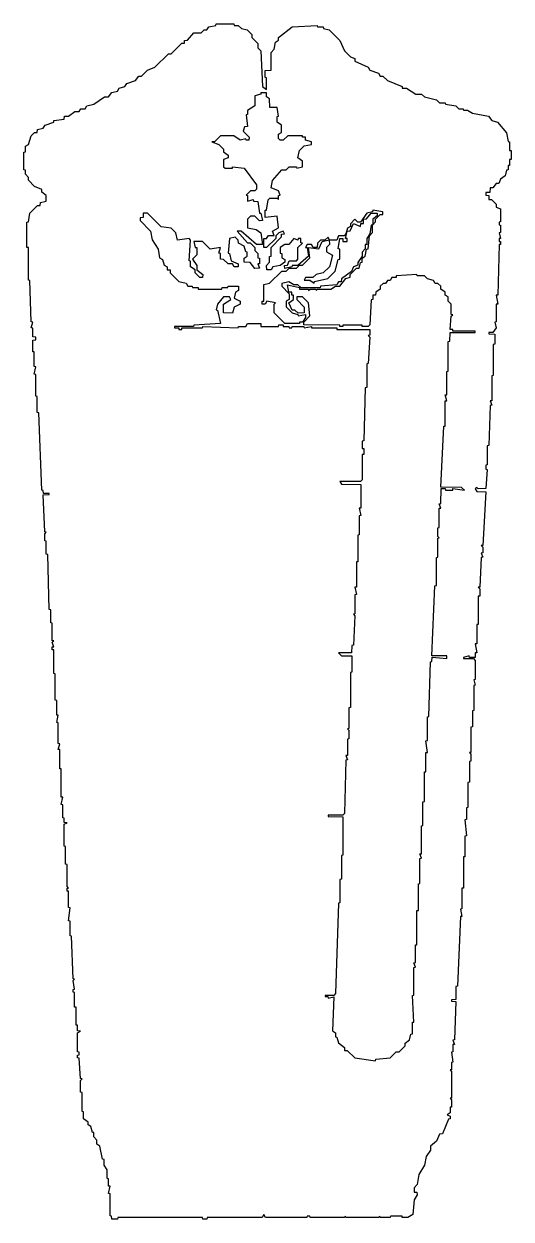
# Model space of a CAD drawing. Extents: x 76 to 558, y 148 to 1069.
# Drawn here: x 364.9 to 447.9, y 865 to 1068.6 of the extents above; entities that cross this region are included whole.
import ezdxf

# ---------------------------------------------------------------- set-up
doc = ezdxf.new("R2010")
doc.units = 0

msp = doc.modelspace()

# ---------------------------------------------------------------- linework, layer by layer
at = {"layer": 'CONTROL_CAVITY'}
for p, q in [((405.26, 1056.64), (404.28, 1056.39)), ((405.3, 1056.89), (405.26, 1056.64)), ((406.27, 1056.89), (405.3, 1056.89)), ((406.27, 1056.17), (406.27, 1056.89)), ((404.28, 1054.69), (403.01, 1053.89)), ((404.28, 1056.39), (404.28, 1054.69)), ((406.78, 1055.88), (406.27, 1056.17)), ((406.82, 1054.4), (406.78, 1055.88)), ((403.01, 1053.17), (402.76, 1053.13)), ((402.76, 1053.13), (403.01, 1051.14)), ((403.01, 1053.89), (403.01, 1053.17)), ((408.05, 1054.4), (406.82, 1054.4)), ((408.3, 1052.91), (408.05, 1054.4)), ((408.05, 1052.87), (408.3, 1052.91)), ((408.05, 1051.9), (408.05, 1052.87)), ((402.51, 1051.09), (402.25, 1050.37)), ((403.01, 1051.14), (402.51, 1051.09)), ((408.81, 1051.35), (408.05, 1051.9)), ((408.81, 1050.12), (408.81, 1051.35)), ((397.38, 1048.55), (396.92, 1048.55)), ((396.92, 1048.55), (398.14, 1048.09)), ((398.44, 1049.57), (397.38, 1048.55)), ((400.68, 1049.57), (398.44, 1049.57)), ((401.74, 1048.81), (400.68, 1049.57)), ((402.72, 1049.06), (401.74, 1048.81)), ((402.25, 1050.37), (403.27, 1049.32)), ((402.76, 1048.81), (402.72, 1049.06)), ((403.23, 1048.81), (402.76, 1048.81)), ((403.27, 1049.32), (403.23, 1048.81)), ((408.3, 1049.82), (408.81, 1050.12)), ((408.3, 1049.1), (408.3, 1049.82)), ((408.6, 1048.81), (408.3, 1049.1)), ((409.07, 1048.81), (408.6, 1048.81)), ((409.87, 1049.57), (409.07, 1048.81)), ((412.37, 1049.57), (409.87, 1049.57)), ((412.41, 1049.32), (412.37, 1049.57)), ((412.88, 1049.32), (412.41, 1049.32)), ((412.92, 1048.81), (412.88, 1049.32)), ((413.89, 1048.55), (412.92, 1048.81)), ((413.89, 1048.09), (413.89, 1048.55)), ((398.14, 1048.09), (398.95, 1047.28)), ((398.95, 1047.28), (398.95, 1046.82)), ((398.95, 1046.82), (399.71, 1046.27)), ((411.61, 1045.8), (411.86, 1047.03)), ((411.86, 1047.03), (412.67, 1047.83)), ((412.67, 1047.83), (413.89, 1048.09)), ((399.71, 1045.8), (398.95, 1045.51)), ((398.95, 1045.51), (398.95, 1044.28)), ((399.71, 1046.27), (399.71, 1045.8)), ((412.37, 1045.25), (411.61, 1045.8)), ((412.37, 1044.28), (412.37, 1045.25)), ((398.95, 1044.28), (399.2, 1044.02)), ((399.2, 1044.02), (400.43, 1044.02)), ((400.43, 1044.02), (400.47, 1044.28)), ((400.47, 1044.28), (402.46, 1044.02)), ((402.46, 1044.02), (404.54, 1041.19)), ((407.29, 1041.95), (408.86, 1043.77)), ((408.86, 1043.77), (409.58, 1043.77)), ((409.58, 1043.77), (410.13, 1044.28)), ((410.13, 1044.28), (411.35, 1044.28)), ((411.35, 1044.28), (411.4, 1044.02)), ((411.4, 1044.02), (412.37, 1044.28)), ((404.54, 1040.47), (404.24, 1040.17)), ((404.54, 1041.19), (404.54, 1040.47)), ((407.04, 1040.72), (407.29, 1041.95)), ((408.3, 1040.17), (407.04, 1040.72)), ((403.52, 1040.17), (402.76, 1039.45)), ((402.76, 1039.45), (403.01, 1039.41)), ((403.01, 1039.41), (403.01, 1038.44)), ((403.01, 1038.44), (403.99, 1038.69)), ((404.24, 1040.17), (403.52, 1040.17)), ((403.99, 1038.69), (404.03, 1038.44)), ((404.03, 1038.44), (404.79, 1038.39)), ((404.79, 1038.39), (405.05, 1036.4)), ((406.27, 1036.91), (406.53, 1038.65)), ((406.53, 1038.65), (406.82, 1038.94)), ((406.82, 1038.94), (408.05, 1038.94)), ((408.05, 1038.94), (408.3, 1038.69)), ((408.56, 1039.45), (408.3, 1040.17)), ((408.3, 1039.41), (408.56, 1039.45)), ((408.3, 1038.69), (408.3, 1039.41)), ((385.95, 1036.36), (385.23, 1036.36)), ((385.23, 1036.36), (385.23, 1035.64)), ((388.28, 1034.08), (385.95, 1036.36)), ((405.05, 1036.4), (405.3, 1036.36)), ((405.3, 1036.36), (405.55, 1035.13)), ((406.02, 1036.87), (406.27, 1036.91)), ((406.02, 1035.64), (406.02, 1036.87)), ((423.33, 1036.36), (422.27, 1034.84)), ((424.31, 1036.62), (423.33, 1036.36)), ((424.35, 1036.87), (424.31, 1036.62)), ((426.08, 1036.62), (424.35, 1036.87)), ((426.08, 1036.15), (426.08, 1036.62)), ((385.23, 1035.64), (384.73, 1035.6)), ((384.73, 1035.6), (384.73, 1035.13)), ((384.73, 1035.13), (386.5, 1033.31)), ((403.52, 1035.85), (403.01, 1035.35)), ((403.01, 1035.35), (403.01, 1033.86)), ((404.24, 1035.85), (403.52, 1035.85)), ((405.05, 1035.09), (404.24, 1035.85)), ((405.55, 1035.13), (405.05, 1035.09)), ((408.05, 1035.85), (406.02, 1035.64)), ((408.3, 1033.86), (408.05, 1035.85)), ((421.3, 1035.35), (420.54, 1034.58)), ((420.54, 1034.58), (420.54, 1034.12)), ((421.81, 1034.84), (421.3, 1035.35)), ((422.27, 1034.84), (421.81, 1034.84)), ((424.31, 1034.33), (424.82, 1034.88)), ((424.31, 1033.1), (424.31, 1034.33)), ((424.82, 1035.35), (425.62, 1036.15)), ((424.82, 1034.88), (424.82, 1035.35)), ((425.62, 1036.15), (426.08, 1036.15)), ((386.5, 1033.31), (386.76, 1031.83)), ((390.02, 1033.82), (388.28, 1034.08)), ((390.78, 1033.06), (390.02, 1033.82)), ((391.08, 1031.79), (390.78, 1033.06)), ((400.94, 1032.3), (399.97, 1032.04)), ((401.45, 1031.79), (400.94, 1032.3)), ((401.95, 1033.31), (401.24, 1033.31)), ((401.24, 1033.31), (403.01, 1031.32)), ((404.54, 1031.03), (401.95, 1033.31)), ((403.01, 1033.86), (404.49, 1033.61)), ((404.49, 1033.61), (405.3, 1033.06)), ((405.3, 1033.06), (405.55, 1031.07)), ((406.27, 1032.09), (406.57, 1032.59)), ((406.57, 1032.59), (407.54, 1032.59)), ((407.04, 1030.52), (408.81, 1032.34)), ((407.29, 1033.31), (408.3, 1033.86)), ((407.54, 1032.59), (407.29, 1033.31)), ((408.35, 1033.06), (407.84, 1032.55)), ((407.84, 1032.55), (407.84, 1032.09)), ((409.07, 1033.31), (408.35, 1033.06)), ((408.81, 1032.81), (409.32, 1032.85)), ((408.81, 1032.34), (408.81, 1032.81)), ((409.32, 1032.85), (409.07, 1033.31)), ((416.73, 1032.3), (416.18, 1031.79)), ((416.98, 1031.79), (416.73, 1032.3)), ((418.51, 1032.55), (418.21, 1031.79)), ((419.48, 1032.55), (418.51, 1032.55)), ((419.78, 1032.85), (419.48, 1032.55)), ((420.03, 1033.82), (419.78, 1032.85)), ((420.54, 1034.12), (420.03, 1033.82)), ((423.55, 1030.31), (423.8, 1032.55)), ((423.8, 1032.55), (424.31, 1033.1)), ((386.76, 1031.83), (387.77, 1030.27)), ((387.77, 1030.27), (388.03, 1028.78)), ((393.07, 1032.04), (391.08, 1031.79)), ((393.32, 1031.79), (393.07, 1032.04)), ((393.07, 1028.28), (393.32, 1031.79)), ((395.35, 1031.54), (393.87, 1031.54)), ((393.87, 1031.54), (394.12, 1030.56)), ((394.12, 1030.56), (394.38, 1030.52)), ((394.38, 1030.52), (394.38, 1029.29)), ((396.66, 1030.27), (395.35, 1031.54)), ((398.4, 1030.52), (396.66, 1030.27)), ((398.14, 1029.55), (398.4, 1030.52)), ((399.97, 1032.04), (399.71, 1029.55)), ((401.49, 1031.28), (401.45, 1031.79)), ((402.46, 1030.77), (401.49, 1031.28)), ((402.72, 1029.8), (402.46, 1030.77)), ((403.01, 1031.32), (403.48, 1031.32)), ((403.48, 1031.32), (404.28, 1030.52)), ((404.28, 1030.52), (404.28, 1030.05)), ((405.55, 1031.07), (404.54, 1031.03)), ((405.77, 1032.04), (406.27, 1032.09)), ((405.77, 1030.56), (405.77, 1032.04)), ((406.27, 1030.52), (405.77, 1030.56)), ((407.84, 1032.09), (406.27, 1030.52)), ((407.04, 1029.04), (407.04, 1030.52)), ((409.36, 1031.03), (408.6, 1030.52)), ((408.6, 1030.52), (408.6, 1029.55)), ((410.08, 1031.03), (409.36, 1031.03)), ((410.89, 1032.04), (410.08, 1031.03)), ((411.61, 1031.79), (410.89, 1032.04)), ((411.65, 1032.04), (411.61, 1031.79)), ((411.61, 1030.52), (412.37, 1031.28)), ((411.61, 1028.53), (411.61, 1030.52)), ((412.11, 1032.04), (411.65, 1032.04)), ((412.11, 1031.32), (412.11, 1032.04)), ((412.37, 1031.28), (412.11, 1031.32)), ((413.17, 1031.03), (412.92, 1030.56)), ((412.92, 1030.56), (413.17, 1030.52)), ((413.89, 1031.03), (413.17, 1031.03)), ((413.17, 1030.52), (413.43, 1029.04)), ((414.19, 1030.52), (413.89, 1031.03)), ((414.91, 1030.52), (414.19, 1030.52)), ((414.95, 1031.28), (414.91, 1030.52)), ((415.46, 1031.79), (414.95, 1031.28)), ((416.18, 1031.79), (415.46, 1031.79)), ((418.21, 1031.79), (416.98, 1031.79)), ((423.04, 1029.04), (423.29, 1030.27)), ((423.29, 1030.27), (423.55, 1030.31)), ((388.03, 1028.78), (388.54, 1028.49)), ((388.54, 1028.49), (388.79, 1027.51)), ((393.32, 1028.23), (393.07, 1028.28)), ((393.32, 1027.26), (393.32, 1028.23)), ((394.38, 1029.29), (393.62, 1028.53)), ((393.62, 1028.53), (394.38, 1027.47)), ((398.4, 1029.5), (398.14, 1029.55)), ((398.4, 1028.53), (398.4, 1029.5)), ((398.91, 1028.49), (398.4, 1028.53)), ((399.71, 1027.73), (398.91, 1028.49)), ((399.71, 1029.55), (399.97, 1029.5)), ((399.97, 1029.5), (400.22, 1028.28)), ((400.22, 1028.28), (401.45, 1027.77)), ((402.46, 1028.74), (402.97, 1029.04)), ((402.46, 1028.02), (402.46, 1028.74)), ((402.97, 1029.76), (402.72, 1029.8)), ((402.97, 1029.04), (402.97, 1029.76)), ((404.28, 1030.05), (404.79, 1029.5)), ((404.79, 1029.5), (404.79, 1028.78)), ((404.79, 1028.78), (405.05, 1028.74)), ((405.05, 1028.74), (405.05, 1027.77)), ((406.78, 1029), (407.04, 1029.04)), ((406.78, 1028.02), (406.78, 1029)), ((408.6, 1029.55), (408.86, 1029.5)), ((408.86, 1029.5), (408.86, 1028.78)), ((408.86, 1028.78), (409.36, 1028.49)), ((409.36, 1028.49), (409.36, 1028.02)), ((409.83, 1027.51), (410.13, 1028.28)), ((410.13, 1028.28), (411.35, 1028.28)), ((411.35, 1028.28), (411.61, 1028.53)), ((413.43, 1029.04), (411.61, 1027.47)), ((422.53, 1028.74), (423.04, 1029.04)), ((422.53, 1028.02), (422.53, 1028.74)), ((388.79, 1027.51), (389.3, 1027.22)), ((389.3, 1027.22), (389.3, 1026.75)), ((389.3, 1026.75), (389.81, 1026.71)), ((389.81, 1026.71), (389.81, 1026.24)), ((389.81, 1026.24), (391.33, 1024.72)), ((394.08, 1026.71), (393.32, 1027.26)), ((394.08, 1026.24), (394.08, 1026.71)), ((394.89, 1025.44), (394.08, 1026.24)), ((394.38, 1027.47), (394.38, 1026.75)), ((394.38, 1026.75), (395.39, 1025.95)), ((400.43, 1027.73), (399.71, 1027.73)), ((400.73, 1027.22), (400.43, 1027.73)), ((401.45, 1027.22), (400.73, 1027.22)), ((401.45, 1027.77), (401.45, 1027.22)), ((403.48, 1027.98), (402.46, 1028.02)), ((404.28, 1026.96), (403.48, 1027.98)), ((405.05, 1027.01), (404.28, 1026.96)), ((405.05, 1027.77), (404.79, 1027.73)), ((404.79, 1027.73), (405.05, 1027.01)), ((406.27, 1027.47), (406.78, 1028.02)), ((406.32, 1026.71), (406.27, 1027.47)), ((407.04, 1026.71), (406.32, 1026.71)), ((407.33, 1027.22), (407.04, 1026.71)), ((408.56, 1027.47), (407.33, 1027.22)), ((409.36, 1028.02), (408.56, 1027.47)), ((409.32, 1027.47), (409.83, 1027.51)), ((409.36, 1026.96), (409.32, 1027.47)), ((410.59, 1027.22), (409.36, 1026.96)), ((410.63, 1027.47), (410.59, 1027.22)), ((411.61, 1027.47), (410.63, 1027.47)), ((420.5, 1025.95), (421.56, 1027.01)), ((421.56, 1027.01), (422.02, 1027.01)), ((422.02, 1027.01), (422.27, 1027.98)), ((422.27, 1027.98), (422.53, 1028.02)), ((391.33, 1024.72), (392.56, 1024.47)), ((392.56, 1024.47), (392.85, 1023.96)), ((395.35, 1025.44), (394.89, 1025.44)), ((395.39, 1025.95), (395.35, 1025.44)), ((410.08, 1022.94), (409.83, 1024.17)), ((409.83, 1024.17), (411.86, 1023.7)), ((418.72, 1023.96), (419.78, 1025.23)), ((419.78, 1025.23), (420.5, 1025.48)), ((420.5, 1025.48), (420.5, 1025.95)), ((426.13, 1024.42), (425.62, 1023.92)), ((426.55, 1024.42), (426.13, 1024.42)), ((426.85, 1024.93), (426.55, 1024.42)), ((427.31, 1024.93), (426.85, 1024.93)), ((427.61, 1025.44), (427.31, 1024.93)), ((428.33, 1025.44), (427.61, 1025.44)), ((428.37, 1025.69), (428.33, 1025.44)), ((431.88, 1025.95), (428.37, 1025.69)), ((431.93, 1025.69), (431.88, 1025.95)), ((433.15, 1025.69), (431.93, 1025.69)), ((433.7, 1025.19), (433.15, 1025.69)), ((434.68, 1024.93), (433.7, 1025.19)), ((434.98, 1024.42), (434.68, 1024.93)), ((435.44, 1024.42), (434.98, 1024.42)), ((435.95, 1023.92), (435.44, 1024.42)), ((392.85, 1023.96), (393.57, 1023.96)), ((393.57, 1023.96), (393.62, 1023.7)), ((393.62, 1023.7), (394.59, 1023.7)), ((394.59, 1023.7), (394.63, 1023.45)), ((394.63, 1023.45), (398.65, 1023.45)), ((398.95, 1022.14), (397.93, 1020.87)), ((398.65, 1023.45), (398.7, 1023.7)), ((398.7, 1023.7), (399.67, 1023.7)), ((399.92, 1022.14), (398.95, 1022.14)), ((399.67, 1023.7), (399.71, 1023.96)), ((399.71, 1023.96), (401.49, 1023.92)), ((400.18, 1021.67), (399.92, 1022.14)), ((400.98, 1022.9), (400.73, 1021.93)), ((401.49, 1023.2), (400.98, 1022.9)), ((401.49, 1023.92), (401.49, 1023.2)), ((410.59, 1022.9), (410.08, 1022.94)), ((410.59, 1022.43), (410.59, 1022.9)), ((410.85, 1022.39), (410.59, 1022.43)), ((410.85, 1021.67), (410.85, 1022.39)), ((412.37, 1022.14), (411.4, 1022.14)), ((411.4, 1022.14), (411.4, 1021.67)), ((411.86, 1023.7), (411.9, 1023.45)), ((411.9, 1023.45), (413.39, 1023.45)), ((413.39, 1021.12), (412.37, 1022.14)), ((413.39, 1023.45), (413.43, 1023.2)), ((413.43, 1023.2), (413.68, 1023.45)), ((413.68, 1023.45), (414.65, 1023.45)), ((414.65, 1023.45), (414.7, 1023.2)), ((414.7, 1023.2), (414.95, 1023.45)), ((414.95, 1023.45), (417.2, 1023.45)), ((417.2, 1023.45), (418, 1023.96)), ((418, 1023.96), (418.72, 1023.96)), ((424.82, 1022.39), (424.35, 1022.39)), ((424.35, 1022.39), (424.35, 1021.67)), ((424.86, 1022.9), (424.82, 1022.39)), ((425.62, 1023.45), (424.86, 1022.9)), ((425.62, 1023.92), (425.62, 1023.45)), ((435.95, 1023.45), (435.95, 1023.92)), ((436.71, 1022.9), (435.95, 1023.45)), ((436.71, 1022.43), (436.71, 1022.9)), ((437.22, 1022.14), (436.71, 1022.43)), ((437.22, 1021.42), (437.22, 1022.14)), ((397.93, 1020.87), (397.68, 1019.89)), ((398.91, 1020.87), (400.18, 1021.67)), ((398.91, 1019.39), (398.91, 1020.87)), ((400.73, 1020.36), (400.43, 1019.34)), ((400.73, 1021.93), (401.74, 1021.38)), ((401.74, 1020.91), (400.73, 1020.36)), ((401.74, 1021.38), (401.74, 1020.91)), ((410.08, 1021.12), (410.85, 1021.67)), ((410.63, 1019.85), (410.08, 1021.12)), ((411.4, 1021.67), (412.67, 1020.36)), ((412.67, 1020.36), (412.67, 1019.39)), ((413.64, 1018.88), (413.39, 1021.12)), ((424.1, 1021.63), (423.84, 1017.35)), ((424.35, 1021.67), (424.1, 1021.63)), ((437.73, 1020.87), (437.22, 1021.42)), ((437.73, 1019.13), (437.73, 1020.87)), ((397.68, 1019.89), (397.93, 1019.85)), ((397.93, 1019.85), (398.4, 1017.57)), ((400.43, 1019.34), (398.91, 1019.39)), ((411.1, 1019.85), (410.63, 1019.85)), ((411.65, 1019.34), (411.1, 1019.85)), ((412.67, 1019.39), (411.65, 1019.34)), ((412.62, 1017.82), (413.64, 1018.88)), ((437.52, 1016.55), (437.73, 1018.84)), ((437.98, 1019.09), (437.73, 1019.13)), ((437.73, 1018.84), (437.98, 1019.09)), ((393.83, 1017.06), (390.57, 1017.06)), ((390.57, 1017.06), (390.57, 1016.85)), ((390.57, 1016.85), (391.29, 1016.85)), ((391.29, 1016.85), (391.33, 1016.59)), ((391.33, 1016.59), (391.8, 1016.59)), ((391.8, 1016.59), (391.84, 1016.85)), ((391.84, 1016.85), (395.35, 1016.85)), ((393.87, 1017.31), (393.83, 1017.06)), ((398.4, 1017.57), (393.87, 1017.31)), ((395.35, 1016.85), (395.39, 1017.1)), ((395.39, 1017.1), (401.45, 1016.85)), ((401.45, 1016.85), (401.49, 1017.1)), ((401.49, 1017.1), (402.72, 1017.1)), ((402.72, 1017.1), (403.01, 1017.61)), ((403.01, 1017.61), (405.26, 1017.61)), ((405.26, 1017.61), (405.3, 1017.1)), ((405.3, 1017.1), (408.3, 1017.1)), ((408.3, 1017.1), (408.35, 1017.35)), ((408.35, 1017.35), (409.07, 1017.35)), ((409.07, 1017.35), (409.11, 1017.1)), ((409.11, 1017.1), (410.08, 1017.1)), ((410.08, 1017.1), (410.13, 1016.85)), ((410.13, 1016.85), (410.59, 1016.85)), ((410.59, 1016.85), (410.63, 1017.1)), ((410.63, 1017.1), (412.62, 1017.1)), ((412.62, 1017.35), (412.62, 1017.82)), ((418.72, 1017.31), (412.62, 1017.35)), ((412.62, 1017.1), (412.67, 1016.85)), ((412.67, 1016.85), (413.89, 1017.1)), ((413.89, 1017.1), (413.94, 1016.85)), ((413.94, 1016.85), (418.21, 1016.85)), ((418.21, 1016.85), (418.25, 1016.59)), ((418.25, 1016.59), (423.84, 1016.55)), ((418.76, 1017.06), (418.72, 1017.31)), ((419.23, 1017.06), (418.76, 1017.06)), ((419.27, 1017.31), (419.23, 1017.06)), ((422.53, 1017.31), (419.27, 1017.31)), ((422.57, 1017.06), (422.53, 1017.31)), ((423.55, 1017.06), (422.57, 1017.06)), ((423.84, 1017.35), (423.55, 1017.06)), ((423.84, 1016.55), (423.84, 1015.58)), ((437.47, 1014.56), (437.52, 1016.08)), ((437.98, 1016.55), (437.52, 1016.55)), ((437.52, 1016.08), (441.79, 1016.08)), ((438.02, 1016.3), (437.98, 1016.55)), ((441.79, 1016.3), (438.02, 1016.3)), ((441.79, 1016.08), (441.79, 1016.3)), ((423.84, 1015.58), (423.59, 1015.53)), ((423.59, 1015.53), (423.84, 1015.28)), ((423.84, 1015.28), (423.59, 1010.75)), ((437.22, 1014.52), (437.47, 1014.56)), ((437.22, 1009.48), (437.22, 1014.52)), ((423.59, 1010.75), (423.33, 1010.71)), ((423.33, 1010.71), (423.33, 1006.69)), ((436.96, 1009.44), (437.22, 1009.48)), ((436.96, 1005.46), (436.96, 1009.44)), ((423.08, 1006.64), (422.83, 997.59)), ((423.33, 1006.69), (423.08, 1006.64)), ((436.71, 1005.42), (436.96, 1005.46)), ((436.96, 1004.44), (436.71, 1005.42)), ((436.71, 1004.4), (436.96, 1004.44)), ((436.71, 1000.12), (436.71, 1004.4)), ((435.95, 989.71), (436.46, 1000.08)), ((436.46, 1000.08), (436.71, 1000.12)), ((422.83, 997.59), (422.57, 997.54)), ((422.57, 997.54), (422.57, 996.32)), ((422.57, 996.32), (422.83, 996.27)), ((422.83, 996.27), (422.83, 995.3)), ((422.83, 995.3), (422.57, 995.26)), ((422.57, 995.26), (422.57, 990.98)), ((422.27, 990.68), (418.76, 990.68)), ((418.76, 990.68), (419.02, 990.22)), ((419.02, 990.22), (422.32, 990.18)), ((422.57, 990.98), (422.27, 990.68)), ((422.32, 990.18), (422.32, 986.16)), ((439.5, 989.67), (435.95, 989.71)), ((435.95, 986.92), (435.99, 989.46)), ((435.99, 989.46), (436.71, 989.46)), ((436.71, 989.46), (436.75, 989.2)), ((437.98, 989.2), (438.02, 989.46)), ((438.02, 989.46), (440.01, 989.2)), ((440.01, 989.2), (439.5, 989.67)), ((436.75, 989.2), (437.98, 989.2)), ((422.32, 986.16), (422.06, 986.11)), ((422.06, 986.11), (422.32, 984.89)), ((435.69, 986.87), (435.95, 986.92)), ((435.95, 986.16), (435.69, 986.87)), ((435.69, 986.11), (435.95, 986.16)), ((435.69, 982.85), (435.69, 986.11)), ((422.32, 984.89), (422.06, 984.84)), ((422.06, 984.84), (422.06, 981.58)), ((422.06, 981.58), (421.81, 981.54)), ((421.81, 981.54), (421.81, 977.01)), ((435.44, 982.81), (435.69, 982.85)), ((435.44, 981.33), (435.44, 982.81)), ((435.69, 981.08), (435.44, 981.33)), ((435.44, 981.03), (435.69, 981.08)), ((435.44, 977.77), (435.44, 981.03)), ((435.19, 977.73), (435.44, 977.77)), ((435.19, 972.95), (435.19, 977.73)), ((421.81, 977.01), (421.56, 976.97)), ((421.56, 976.97), (421.56, 972.69)), ((421.56, 972.69), (421.3, 972.65)), ((421.3, 972.65), (421.56, 971.42)), ((421.56, 971.42), (421.3, 971.38)), ((421.3, 971.38), (421.3, 968.12)), ((434.42, 961.01), (434.93, 972.9)), ((434.93, 972.9), (435.19, 972.95)), ((421.3, 968.12), (421.05, 968.08)), ((421.05, 968.08), (421.3, 967.82)), ((421.3, 967.82), (421.05, 962.79)), ((420.75, 961.47), (418.51, 961.47)), ((418.51, 961.47), (419.02, 961.01)), ((419.02, 961.01), (420.79, 960.97)), ((420.79, 962.74), (420.75, 961.47)), ((421.05, 962.79), (420.79, 962.74)), ((420.79, 960.97), (420.79, 958.22)), ((436.96, 960.97), (434.42, 961.01)), ((436.96, 960.5), (436.96, 960.97)), ((433.92, 950.64), (434.17, 959.95)), ((434.17, 959.95), (434.42, 959.99)), ((434.42, 959.99), (434.47, 960.76)), ((434.47, 960.76), (436.96, 960.5)), ((420.79, 958.22), (420.54, 958.17)), ((420.54, 958.17), (420.54, 952.16)), ((420.54, 952.16), (420.29, 952.12)), ((420.29, 952.12), (420.29, 948.61)), ((433.66, 950.59), (433.92, 950.64)), ((433.66, 946.57), (433.66, 950.59)), ((420.29, 948.61), (420.03, 948.56)), ((420.03, 948.56), (420.29, 948.31)), ((420.29, 946.83), (420.03, 946.78)), ((420.03, 946.78), (420.03, 944.03)), ((420.29, 948.31), (420.29, 946.83)), ((433.41, 946.53), (433.66, 946.57)), ((433.66, 944.54), (433.41, 946.53)), ((419.78, 943.23), (419.52, 934.13)), ((420.03, 944.03), (419.78, 943.99)), ((419.78, 943.99), (420.03, 943.27)), ((420.03, 943.27), (419.78, 943.23)), ((433.41, 944.5), (433.66, 944.54)), ((433.41, 941.24), (433.41, 944.5)), ((433.15, 941.2), (433.41, 941.24)), ((433.15, 936.16), (433.15, 941.2)), ((432.9, 936.12), (433.15, 936.16)), ((432.9, 932.1), (432.9, 936.12)), ((419.23, 933.83), (416.73, 933.83)), ((416.73, 933.83), (416.73, 933.62)), ((416.73, 933.62), (419.27, 933.58)), ((419.52, 934.13), (419.23, 933.83)), ((419.27, 933.58), (419.27, 927.02)), ((432.65, 932.05), (432.9, 932.1)), ((432.65, 927.27), (432.65, 932.05)), ((419.27, 927.02), (419.02, 926.97)), ((419.02, 926.97), (419.02, 922.95)), ((432.39, 927.23), (432.65, 927.27)), ((432.65, 926.51), (432.39, 927.23)), ((432.39, 926.47), (432.65, 926.51)), ((432.39, 922.19), (432.39, 926.47)), ((419.02, 922.95), (418.76, 922.91)), ((418.76, 922.91), (418.76, 918.89)), ((432.14, 922.15), (432.39, 922.19)), ((432.14, 917.62), (432.14, 922.15)), ((418.51, 918.84), (418, 903.44)), ((418.76, 918.89), (418.51, 918.84)), ((431.88, 917.58), (432.14, 917.62)), ((431.88, 911.78), (431.88, 917.58)), ((431.63, 911.73), (431.88, 911.78)), ((431.63, 908.73), (431.63, 911.73)), ((431.38, 908.68), (431.63, 908.73)), ((431.63, 907.97), (431.38, 908.68)), ((431.38, 907.92), (431.63, 907.97)), ((431.38, 903.18), (431.38, 907.92)), ((417.7, 903.14), (416.22, 903.14)), ((416.22, 903.14), (416.22, 902.93)), ((416.22, 902.93), (416.69, 902.93)), ((416.69, 902.93), (416.73, 902.67)), ((416.73, 902.67), (417.75, 902.89)), ((417.75, 902.89), (417.49, 897.09)), ((418, 903.44), (417.7, 903.14)), ((431.12, 903.14), (431.38, 903.18)), ((431.38, 898.61), (431.12, 903.14)), ((431.12, 898.57), (431.38, 898.61)), ((431.12, 896.58), (431.12, 898.57)), ((417.49, 897.09), (418, 896.79)), ((418, 896.79), (418, 896.07)), ((418, 896.07), (418.25, 896.03)), ((418.25, 896.03), (418.51, 895.05)), ((430.61, 895.56), (430.87, 896.54)), ((430.87, 896.54), (431.12, 896.58)), ((418.51, 895.05), (419.52, 894.25)), ((419.52, 894.25), (419.52, 893.78)), ((419.52, 893.78), (419.99, 893.78)), ((419.99, 893.78), (421.3, 892.51)), ((428.84, 893.53), (429.85, 894.55)), ((429.85, 895.01), (430.61, 895.56)), ((429.85, 894.55), (429.85, 895.01)), ((421.3, 892.51), (424.82, 892.01)), ((424.82, 892.01), (424.86, 892.26)), ((424.86, 892.26), (427.31, 892.51)), ((427.31, 892.51), (428.37, 893.53)), ((428.37, 893.53), (428.84, 893.53))]:
    msp.add_line(p, q, dxfattribs=at)
at = {"layer": 'RHYTHM_CIRCUIT'}
for p, q in [((392.81, 1065.83), (393.87, 1067.1)), ((393.87, 1067.1), (395.1, 1067.1)), ((395.1, 1067.1), (395.65, 1067.6)), ((395.65, 1067.6), (396.11, 1067.6)), ((396.11, 1067.6), (396.41, 1068.11)), ((396.41, 1068.11), (397.64, 1068.37)), ((397.64, 1068.37), (397.68, 1068.62)), ((397.68, 1068.62), (400.68, 1068.62)), ((400.68, 1068.62), (400.73, 1068.37)), ((400.73, 1068.37), (401.45, 1068.37)), ((401.45, 1068.37), (402, 1067.86)), ((402, 1067.86), (402.97, 1067.6)), ((402.97, 1067.6), (403.78, 1066.8)), ((403.78, 1066.8), (403.78, 1066.33)), ((408.3, 1066.29), (410.63, 1068.11)), ((410.63, 1068.11), (414.91, 1068.37)), ((414.91, 1068.37), (414.95, 1068.11)), ((414.95, 1068.11), (415.92, 1068.11)), ((415.92, 1068.11), (415.97, 1067.86)), ((415.97, 1067.86), (416.94, 1067.6)), ((416.94, 1067.6), (418.76, 1065.78)), ((390.02, 1063.54), (391.84, 1065.32)), ((391.84, 1065.32), (392.3, 1065.32)), ((392.3, 1065.78), (392.81, 1065.83)), ((392.3, 1065.32), (392.3, 1065.78)), ((403.78, 1066.33), (404.79, 1065.28)), ((404.79, 1065.28), (404.79, 1064.56)), ((407.54, 1064.3), (407.8, 1065.53)), ((407.8, 1065.53), (408.3, 1065.83)), ((408.3, 1065.83), (408.3, 1066.29)), ((418.76, 1065.78), (419.52, 1064.05)), ((387.22, 1061.25), (389.55, 1063.54)), ((389.55, 1063.54), (390.02, 1063.54)), ((404.79, 1064.56), (405.3, 1064.01)), ((405.3, 1064.01), (405.55, 1057.95)), ((407.04, 1063.75), (407.54, 1064.3)), ((407.04, 1060.75), (407.04, 1063.75)), ((419.52, 1064.05), (420.54, 1063.03)), ((420.54, 1063.03), (421.3, 1062.74)), ((421.3, 1062.74), (421.3, 1062.27)), ((384.94, 1059.73), (386, 1060.75)), ((386, 1060.75), (387.22, 1061.25)), ((406.02, 1060.7), (407.04, 1060.75)), ((406.02, 1059.48), (406.02, 1060.7)), ((421.3, 1062.27), (423.55, 1061.25)), ((423.55, 1061.25), (423.84, 1060.75)), ((423.84, 1060.75), (425.32, 1060.24)), ((382.44, 1058.46), (383.92, 1058.97)), ((383.92, 1058.97), (384.47, 1059.73)), ((384.47, 1059.73), (384.94, 1059.73)), ((406.27, 1059.43), (406.02, 1059.48)), ((406.27, 1057.44), (406.27, 1059.43)), ((425.32, 1060.24), (425.62, 1059.73)), ((425.62, 1059.73), (426.08, 1059.73)), ((426.08, 1059.73), (426.85, 1058.97)), ((426.85, 1058.97), (429.34, 1057.95)), ((379.35, 1056.17), (379.9, 1056.94)), ((379.9, 1056.94), (380.87, 1057.19)), ((380.87, 1057.19), (381.17, 1057.7)), ((381.17, 1057.7), (382.14, 1057.95)), ((382.14, 1057.95), (382.44, 1058.46)), ((405.55, 1057.95), (406.27, 1057.44)), ((429.34, 1057.95), (429.39, 1057.7)), ((429.39, 1057.7), (430.11, 1057.7)), ((430.11, 1057.7), (431.67, 1056.68)), ((431.67, 1056.68), (432.65, 1056.68)), ((432.65, 1056.68), (433.2, 1056.17)), ((375.33, 1054.18), (375.62, 1054.69)), ((375.62, 1054.69), (376.85, 1054.95)), ((376.85, 1054.95), (378.63, 1056.17)), ((378.63, 1056.17), (379.35, 1056.17)), ((433.2, 1056.17), (435.19, 1055.71)), ((435.19, 1055.71), (435.74, 1055.2)), ((435.74, 1055.2), (436.71, 1055.2)), ((436.71, 1055.2), (436.75, 1054.95)), ((436.75, 1054.95), (438.49, 1054.69)), ((438.49, 1054.69), (439.04, 1054.18)), ((371.77, 1052.41), (371.81, 1052.91)), ((371.81, 1052.91), (372.53, 1052.91)), ((372.53, 1052.91), (373.59, 1053.68)), ((373.59, 1053.68), (374.31, 1053.68)), ((374.31, 1053.68), (374.61, 1054.18)), ((374.61, 1054.18), (375.33, 1054.18)), ((439.04, 1054.18), (439.76, 1054.18)), ((439.76, 1054.18), (439.8, 1053.93)), ((439.8, 1053.93), (440.52, 1053.93)), ((440.52, 1053.93), (441.33, 1053.42)), ((441.33, 1053.42), (444.08, 1052.91)), ((444.08, 1052.91), (444.63, 1052.15)), ((367.2, 1050.12), (367.24, 1050.63)), ((367.24, 1050.63), (368.22, 1050.88)), ((368.22, 1050.88), (368.51, 1051.39)), ((368.51, 1051.39), (369.99, 1051.9)), ((369.99, 1051.9), (370.04, 1052.15)), ((370.04, 1052.15), (371.77, 1052.41)), ((444.63, 1052.15), (445.6, 1051.9)), ((445.6, 1051.9), (447.17, 1050.08)), ((365.68, 1048.09), (366.18, 1049.57)), ((366.18, 1049.57), (366.73, 1050.12)), ((366.73, 1050.12), (367.2, 1050.12)), ((447.17, 1050.08), (447.42, 1048.6)), ((447.42, 1048.6), (447.67, 1048.55)), ((447.67, 1048.55), (447.67, 1047.07)), ((364.91, 1046.78), (365.17, 1046.82)), ((364.91, 1043.77), (364.91, 1046.78)), ((365.17, 1047.79), (365.68, 1048.09)), ((365.17, 1046.82), (365.17, 1047.79)), ((447.67, 1047.07), (447.93, 1047.03)), ((447.93, 1047.03), (447.93, 1045.55)), ((447.67, 1044.53), (447.42, 1044.49)), ((447.42, 1044.49), (447.42, 1043.77)), ((447.93, 1045.55), (447.67, 1045.51)), ((447.67, 1045.51), (447.67, 1044.53)), ((365.17, 1043.73), (364.91, 1043.77)), ((365.17, 1043.01), (365.17, 1043.73)), ((365.68, 1042.46), (365.17, 1043.01)), ((365.68, 1041.99), (365.68, 1042.46)), ((446.91, 1042.75), (446.15, 1042.2)), ((447.17, 1043.73), (446.91, 1042.75)), ((447.42, 1043.77), (447.17, 1043.73)), ((366.73, 1040.93), (365.68, 1041.99)), ((367.96, 1040.43), (366.73, 1040.93)), ((367.96, 1039.96), (367.96, 1040.43)), ((444.37, 1040.68), (444.33, 1039.92)), ((444.84, 1040.68), (444.37, 1040.68)), ((445.39, 1041.44), (444.84, 1040.68)), ((445.85, 1041.44), (445.39, 1041.44)), ((446.15, 1042.2), (445.85, 1041.44)), ((367.75, 1038.18), (368.72, 1038.44)), ((368.72, 1039.41), (367.96, 1039.96)), ((368.72, 1038.44), (368.72, 1039.41)), ((444.33, 1039.92), (443.61, 1039.92)), ((443.61, 1039.92), (443.61, 1039.45)), ((443.61, 1039.45), (444.12, 1039.41)), ((444.12, 1039.41), (444.12, 1038.69)), ((444.12, 1038.69), (444.58, 1038.69)), ((444.58, 1038.69), (445.39, 1037.89)), ((365.68, 1034.88), (365.93, 1036.36)), ((365.93, 1036.36), (367.24, 1037.67)), ((367.24, 1037.67), (367.71, 1037.67)), ((367.71, 1037.67), (367.75, 1038.18)), ((445.39, 1037.89), (445.39, 1037.42)), ((445.39, 1037.42), (446.15, 1037.12)), ((446.15, 1037.12), (446.15, 1034.88)), ((365.42, 1034.84), (365.68, 1034.88)), ((365.42, 1030.56), (365.42, 1034.84)), ((446.15, 1034.88), (445.9, 1034.84)), ((445.9, 1034.84), (445.9, 1034.37)), ((445.9, 1034.37), (446.15, 1034.33)), ((446.15, 1034.33), (446.15, 1033.1)), ((446.15, 1033.1), (445.9, 1033.06)), ((445.9, 1033.06), (446.15, 1032.09)), ((365.68, 1030.52), (365.42, 1030.56)), ((365.68, 1024.97), (365.68, 1030.52)), ((445.9, 1031.03), (445.64, 1022.43)), ((446.15, 1032.09), (445.9, 1032.04)), ((445.9, 1032.04), (445.9, 1031.58)), ((445.9, 1031.58), (446.15, 1031.54)), ((446.15, 1031.07), (445.9, 1031.03)), ((446.15, 1031.54), (446.15, 1031.07)), ((365.93, 1024.93), (365.68, 1024.97)), ((366.18, 1017.86), (365.93, 1024.93)), ((445.64, 1022.43), (445.39, 1022.39)), ((445.39, 1022.39), (445.64, 1020.91)), ((445.64, 1020.91), (445.39, 1020.87)), ((445.39, 1020.87), (445.39, 1017.86)), ((366.44, 1017.82), (366.18, 1017.86)), ((366.18, 1016.85), (366.44, 1017.82)), ((366.44, 1016.8), (366.18, 1016.85)), ((366.44, 1015.32), (366.44, 1016.8)), ((444.84, 1016.04), (444.12, 1016.04)), ((444.12, 1016.04), (444.12, 1015.83)), ((445.39, 1016.85), (444.84, 1016.04)), ((445.39, 1017.86), (445.14, 1017.82)), ((445.14, 1017.82), (445.39, 1016.85)), ((366.95, 1015.28), (366.44, 1015.32)), ((366.44, 1014.77), (366.95, 1014.81)), ((366.44, 1012.78), (366.44, 1014.77)), ((366.95, 1014.81), (366.95, 1015.28)), ((444.12, 1015.83), (445.14, 1015.79)), ((445.14, 1014.05), (444.88, 1014.01)), ((444.88, 1014.01), (444.88, 1008.72)), ((445.14, 1015.79), (445.14, 1014.05)), ((366.69, 1012.74), (366.44, 1012.78)), ((366.69, 1010.24), (366.69, 1012.74)), ((366.95, 1010.2), (366.69, 1010.24)), ((366.69, 1008.97), (366.95, 1010.2)), ((366.95, 1008.93), (366.69, 1008.97)), ((366.95, 1005.21), (366.95, 1008.93)), ((444.88, 1008.72), (444.63, 1008.68)), ((444.63, 1008.68), (444.63, 1004.44)), ((367.2, 1005.16), (366.95, 1005.21)), ((367.2, 1002.41), (367.2, 1005.16)), ((444.63, 1004.44), (444.37, 1004.4)), ((444.37, 1004.4), (444.63, 1003.68)), ((444.63, 1003.68), (444.37, 1003.64)), ((367.45, 1002.37), (367.2, 1002.41)), ((367.96, 989.2), (367.45, 1002.37)), ((444.37, 1003.64), (444.12, 996.82)), ((444.12, 996.82), (443.86, 996.78)), ((443.86, 996.78), (443.86, 993.52)), ((443.86, 993.52), (443.61, 993.48)), ((443.61, 993.48), (443.61, 992.76)), ((443.61, 992.76), (443.86, 992.72)), ((443.86, 992.72), (443.61, 989.46)), ((442.09, 989.67), (441.83, 989.41)), ((441.83, 989.41), (442.09, 988.95)), ((442.34, 989.41), (442.09, 989.67)), ((443.61, 989.46), (442.34, 989.41)), ((368.22, 989.16), (367.96, 989.2)), ((368.26, 988.65), (368.22, 989.16)), ((368.22, 988.4), (369.23, 988.44)), ((368.47, 982.09), (368.22, 988.4)), ((369.23, 988.65), (368.26, 988.65)), ((369.23, 988.44), (369.23, 988.65)), ((442.09, 988.95), (443.61, 988.91)), ((443.61, 988.91), (443.1, 979.8)), ((368.72, 982.05), (368.47, 982.09)), ((368.47, 981.79), (368.72, 982.05)), ((368.47, 980.57), (368.47, 981.79)), ((368.72, 980.52), (368.47, 980.57)), ((368.72, 978.28), (368.72, 980.52)), ((443.1, 979.8), (442.85, 979.76)), ((442.85, 979.76), (443.1, 979.51)), ((443.1, 979.51), (443.1, 978.53)), ((368.98, 978.24), (368.72, 978.28)), ((369.23, 968.88), (368.98, 978.24)), ((442.85, 977.73), (442.6, 972.69)), ((443.1, 978.53), (442.85, 978.49)), ((442.85, 978.49), (443.1, 977.77)), ((443.1, 977.77), (442.85, 977.73)), ((442.6, 972.69), (442.34, 972.65)), ((442.34, 972.65), (442.6, 972.4)), ((442.6, 971.17), (442.34, 971.13)), ((442.34, 971.13), (442.34, 966.34)), ((442.6, 972.4), (442.6, 971.17)), ((369.49, 968.84), (369.23, 968.88)), ((369.49, 966.6), (369.49, 968.84)), ((369.74, 966.55), (369.49, 966.6)), ((369.74, 963.55), (369.74, 966.55)), ((442.34, 966.34), (442.09, 966.3)), ((442.09, 966.3), (442.09, 963.04)), ((369.99, 963.51), (369.74, 963.55)), ((369.74, 963.25), (369.99, 963.51)), ((369.99, 962.53), (369.74, 963.25)), ((442.09, 963.04), (441.83, 963)), ((441.83, 963), (442.09, 961.52)), ((369.74, 962.49), (369.99, 962.53)), ((369.74, 962.03), (369.74, 962.49)), ((369.99, 961.98), (369.74, 962.03)), ((369.99, 957.96), (369.99, 961.98)), ((440.77, 960.97), (439.8, 960.71)), ((440.82, 960.71), (440.77, 960.97)), ((441.83, 961.47), (441.79, 960.71)), ((442.09, 961.52), (441.83, 961.47)), ((439.8, 960.71), (439.8, 960.5)), ((439.8, 960.5), (441.54, 960.5)), ((441.79, 960.71), (440.82, 960.71)), ((441.54, 960.5), (441.83, 960.2)), ((441.83, 960.2), (441.83, 956.95)), ((370.25, 957.92), (369.99, 957.96)), ((370.25, 953.43), (370.25, 957.92)), ((441.83, 956.95), (441.58, 956.9)), ((441.58, 956.9), (441.83, 955.97)), ((441.83, 955.97), (441.58, 955.93)), ((441.58, 955.93), (441.58, 951.65)), ((370.5, 953.39), (370.25, 953.43)), ((370.5, 950.89), (370.5, 953.39)), ((370.76, 950.85), (370.5, 950.89)), ((370.5, 949.62), (370.76, 950.85)), ((441.58, 951.65), (441.33, 951.61)), ((441.33, 951.61), (441.33, 948.86)), ((370.76, 949.58), (370.5, 949.62)), ((370.76, 946.07), (370.76, 949.58)), ((441.33, 948.86), (441.07, 948.82)), ((441.07, 948.82), (441.07, 944.54)), ((371.01, 946.02), (370.76, 946.07)), ((370.76, 945.05), (371.01, 946.02)), ((371.01, 945.01), (370.76, 945.05)), ((371.01, 941.75), (371.01, 945.01)), ((441.07, 944.54), (440.82, 944.5)), ((440.82, 944.5), (441.07, 944.24)), ((441.07, 943.02), (440.82, 942.97)), ((440.82, 942.97), (440.82, 939.46)), ((441.07, 944.24), (441.07, 943.02)), ((371.26, 941.71), (371.01, 941.75)), ((371.26, 936.92), (371.26, 941.71)), ((440.82, 939.46), (440.56, 939.42)), ((440.56, 939.42), (440.56, 935.14)), ((371.52, 936.88), (371.26, 936.92)), ((371.26, 935.65), (371.52, 936.88)), ((371.52, 935.61), (371.26, 935.65)), ((371.52, 933.37), (371.52, 935.61)), ((440.56, 935.14), (440.31, 935.1)), ((440.31, 935.1), (440.31, 933.11)), ((371.77, 933.32), (371.52, 933.37)), ((371.77, 932.6), (371.77, 933.32)), ((372.28, 932.56), (371.77, 932.6)), ((371.77, 932.31), (372.28, 932.56)), ((440.31, 933.11), (440.05, 933.07)), ((440.05, 933.07), (440.31, 930.32)), ((371.77, 928.54), (371.77, 932.31)), ((372.03, 928.5), (371.77, 928.54)), ((372.03, 925.49), (372.03, 928.5)), ((440.31, 930.32), (440.05, 930.28)), ((440.05, 930.28), (440.05, 926.76)), ((440.05, 926.76), (439.8, 926.72)), ((439.8, 926.72), (439.8, 921.43)), ((372.28, 925.45), (372.03, 925.49)), ((372.28, 921.68), (372.28, 925.45)), ((372.53, 921.43), (372.28, 921.68)), ((372.28, 921.39), (372.53, 921.43)), ((372.28, 920.92), (372.28, 921.39)), ((372.53, 920.88), (372.28, 920.92)), ((372.53, 918.13), (372.53, 920.88)), ((439.8, 921.43), (439.55, 921.39)), ((439.55, 921.39), (439.55, 917.87)), ((372.79, 918.08), (372.53, 918.13)), ((372.53, 915.84), (372.79, 918.08)), ((439.29, 916.56), (438.79, 904.71)), ((439.55, 917.87), (439.29, 917.83)), ((439.29, 917.83), (439.55, 916.6)), ((439.55, 916.6), (439.29, 916.56)), ((372.79, 915.8), (372.53, 915.84)), ((372.79, 913.3), (372.79, 915.8)), ((373.04, 913.26), (372.79, 913.3)), ((373.3, 905.98), (373.04, 913.26)), ((373.55, 905.93), (373.3, 905.98)), ((373.3, 905.68), (373.55, 905.93)), ((373.55, 904.2), (373.3, 905.68)), ((373.3, 904.16), (373.55, 904.2)), ((373.3, 903.69), (373.3, 904.16)), ((438.79, 904.71), (438.53, 904.66)), ((438.53, 904.66), (438.53, 902.42)), ((373.55, 903.65), (373.3, 903.69)), ((373.55, 901.15), (373.55, 903.65)), ((438.53, 902.42), (437.77, 902.38)), ((437.77, 902.38), (437.77, 902.17)), ((437.77, 902.17), (438.53, 902.12)), ((438.53, 902.12), (438.28, 895.56)), ((373.8, 901.11), (373.55, 901.15)), ((373.8, 898.1), (373.8, 901.11)), ((374.06, 898.06), (373.8, 898.1)), ((374.06, 897.09), (374.06, 898.06)), ((374.57, 897.04), (374.06, 897.09)), ((374.06, 896.79), (374.57, 897.04)), ((374.06, 893.53), (374.06, 896.79)), ((438.28, 895.56), (438.02, 895.52)), ((438.02, 895.52), (438.28, 894.8)), ((438.28, 894.8), (438.02, 894.76)), ((438.02, 894.76), (438.02, 893.53)), ((374.31, 893.49), (374.06, 893.53)), ((374.06, 892.98), (374.31, 893.02)), ((374.06, 892.51), (374.06, 892.98)), ((374.31, 892.47), (374.06, 892.51)), ((374.31, 893.02), (374.31, 893.49)), ((374.57, 888.96), (374.31, 892.47)), ((438.02, 893.53), (437.77, 893.49)), ((437.77, 893.49), (438.02, 891.75)), ((438.02, 891.75), (437.77, 891.71)), ((437.77, 891.71), (437.77, 890.48)), ((437.77, 890.48), (437.52, 890.44)), ((437.52, 890.44), (437.77, 890.19)), ((437.77, 890.19), (437.77, 885.66)), ((374.82, 888.92), (374.57, 888.96)), ((374.57, 888.66), (374.82, 888.92)), ((374.57, 886.67), (374.57, 888.66)), ((374.82, 886.63), (374.57, 886.67)), ((374.82, 883.37), (374.82, 886.63)), ((437.77, 885.66), (437.52, 885.61)), ((437.52, 885.61), (437.77, 885.36)), ((437.77, 884.13), (437.52, 884.09)), ((437.52, 884.09), (437.52, 883.12)), ((437.77, 885.36), (437.77, 884.13)), ((375.07, 883.33), (374.82, 883.37)), ((375.07, 882.1), (375.07, 883.33)), ((375.84, 881.55), (375.07, 882.1)), ((375.84, 881.08), (375.84, 881.55)), ((437.26, 882.06), (436.24, 879.56)), ((437.52, 883.12), (437.01, 882.82)), ((437.01, 882.82), (437.52, 882.57)), ((437.52, 882.1), (437.26, 882.06)), ((437.52, 882.57), (437.52, 882.1)), ((376.34, 880.79), (375.84, 881.08)), ((376.6, 879.81), (376.34, 880.79)), ((376.85, 879.77), (376.6, 879.81)), ((376.85, 879.05), (376.85, 879.77)), ((435.74, 879.52), (435.23, 878.29)), ((436.24, 879.56), (435.74, 879.52)), ((377.32, 878.5), (376.85, 879.05)), ((377.32, 877.78), (377.32, 878.5)), ((377.83, 877.49), (377.32, 877.78)), ((378.33, 875.24), (377.83, 877.49)), ((435.23, 878.29), (434.21, 877.49)), ((434.21, 877.49), (434.21, 876.77)), ((433.45, 875.71), (433.2, 874.23)), ((434.21, 876.77), (433.45, 875.71)), ((378.59, 875.2), (378.33, 875.24)), ((378.59, 874.23), (378.59, 875.2)), ((379.1, 873.42), (378.59, 874.23)), ((379.1, 871.94), (379.1, 873.42)), ((433.2, 874.23), (432.18, 872.66)), ((379.35, 871.9), (379.1, 871.94)), ((379.35, 870.67), (379.35, 871.9)), ((432.18, 872.66), (431.93, 870.92)), ((379.6, 870.63), (379.35, 870.67)), ((379.35, 869.4), (379.6, 870.63)), ((379.6, 869.36), (379.35, 869.4)), ((379.6, 865.59), (379.6, 869.36)), ((431.93, 870.92), (431.42, 870.37)), ((431.42, 870.37), (431.42, 869.65)), ((431.42, 869.65), (431.88, 869.65)), ((431.88, 869.65), (431.93, 869.15)), ((431.42, 868.34), (431.17, 865.84)), ((431.93, 869.15), (431.42, 868.34)), ((379.86, 865.55), (379.6, 865.59)), ((379.9, 865.04), (379.86, 865.55)), ((380.92, 865.29), (380.87, 865.04)), ((395.35, 865.29), (380.92, 865.29)), ((395.39, 865.04), (395.35, 865.29)), ((396.16, 865.29), (396.11, 865.04)), ((405.51, 865.29), (396.16, 865.29)), ((405.81, 865.8), (405.51, 865.29)), ((406.06, 865.29), (405.81, 865.8)), ((413.13, 865.29), (406.06, 865.29)), ((413.17, 865.55), (413.13, 865.29)), ((413.64, 865.55), (413.17, 865.55)), ((413.68, 865.29), (413.64, 865.55)), ((419.48, 865.29), (413.68, 865.29)), ((419.73, 865.55), (419.48, 865.29)), ((419.78, 865.29), (419.73, 865.55)), ((425.32, 865.29), (419.78, 865.29)), ((425.58, 865.55), (425.32, 865.29)), ((425.62, 865.29), (425.58, 865.55)), ((427.31, 865.29), (425.62, 865.29)), ((427.36, 865.55), (427.31, 865.29)), ((429.34, 865.55), (427.36, 865.55)), ((429.39, 865.29), (429.34, 865.55)), ((430.36, 865.29), (429.39, 865.29)), ((431.17, 865.84), (430.36, 865.29)), ((380.87, 865.04), (379.9, 865.04)), ((396.11, 865.04), (395.39, 865.04))]:
    msp.add_line(p, q, dxfattribs=at)
at = {"layer": 'SMALL_FEATURE'}
for p, q in [((423.29, 1035.39), (424.1, 1036.4)), ((424.1, 1036.4), (425.11, 1036.36)), ((425.11, 1036.36), (425.11, 1035.9)), ((420.5, 1033.36), (421.05, 1034.63)), ((421.05, 1034.63), (422.27, 1034.12)), ((422.27, 1034.12), (422.32, 1034.63)), ((422.32, 1034.63), (422.78, 1034.63)), ((422.78, 1035.35), (423.29, 1035.39)), ((422.78, 1034.63), (422.78, 1035.35)), ((424.1, 1034.33), (423.84, 1032.85)), ((424.35, 1034.37), (424.1, 1034.33)), ((425.11, 1035.9), (424.35, 1035.35)), ((424.35, 1035.35), (424.35, 1034.37)), ((419.73, 1032.09), (419.99, 1033.31)), ((419.99, 1033.31), (420.5, 1033.36)), ((423.84, 1032.85), (423.33, 1032.04)), ((413.64, 1028.78), (413.43, 1030.56)), ((413.43, 1030.56), (415.16, 1030.31)), ((415.16, 1030.31), (415.71, 1031.58)), ((415.71, 1031.58), (416.94, 1031.83)), ((416.98, 1031.07), (416.48, 1030.52)), ((416.48, 1030.52), (416.48, 1029.8)), ((416.94, 1031.83), (416.98, 1031.07)), ((418.46, 1030.31), (418.72, 1032.04)), ((418.72, 1030.27), (418.46, 1030.31)), ((418.72, 1032.04), (419.23, 1032.09)), ((418.72, 1028.53), (418.72, 1030.27)), ((419.23, 1032.09), (419.27, 1031.58)), ((419.27, 1031.58), (419.99, 1031.58)), ((419.99, 1032.04), (419.73, 1032.09)), ((419.99, 1031.58), (419.99, 1032.04)), ((423.08, 1030.31), (422.57, 1029.76)), ((423.33, 1031.07), (423.08, 1031.03)), ((423.08, 1031.03), (423.08, 1030.31)), ((423.33, 1032.04), (423.33, 1031.07)), ((412.37, 1027.51), (413.64, 1028.78)), ((416.48, 1029.8), (417.49, 1029.25)), ((417.49, 1029.25), (416.98, 1027.26)), ((417.96, 1026.5), (418.46, 1028.49)), ((418.46, 1028.49), (418.72, 1028.53)), ((422.57, 1029.04), (421.81, 1027.98)), ((422.57, 1029.76), (422.57, 1029.04)), ((406.78, 1024.47), (408.86, 1026.5)), ((408.86, 1026.5), (409.58, 1026.5)), ((409.58, 1026.5), (410.13, 1027.01)), ((410.13, 1027.01), (411.35, 1027.01)), ((411.35, 1027.01), (411.9, 1027.51)), ((411.9, 1027.51), (412.37, 1027.51)), ((415.92, 1026.2), (414.7, 1025.95)), ((416.98, 1027.26), (415.92, 1026.2)), ((416.69, 1025.23), (417.96, 1026.5)), ((420.75, 1026.46), (419.02, 1025.19)), ((421.05, 1027.22), (420.75, 1026.46)), ((421.81, 1027.51), (421.05, 1027.22)), ((421.81, 1027.98), (421.81, 1027.51)), ((405.77, 1021.42), (405.81, 1024.21)), ((405.81, 1024.21), (406.78, 1024.47)), ((410.08, 1024.68), (408.86, 1024.42)), ((408.86, 1024.42), (408.86, 1023.96)), ((410.89, 1024.17), (410.08, 1024.68)), ((411.61, 1024.17), (410.89, 1024.17)), ((412.16, 1023.66), (411.61, 1024.17)), ((412.92, 1025.44), (412.67, 1024.97)), ((412.67, 1024.97), (413.64, 1024.97)), ((414.15, 1025.44), (412.92, 1025.44)), ((413.64, 1024.97), (414.4, 1024.47)), ((414.7, 1025.95), (414.15, 1025.44)), ((414.4, 1024.47), (414.44, 1024.72)), ((414.44, 1024.72), (416.69, 1025.23)), ((418.21, 1024.17), (415.46, 1023.92)), ((418.51, 1024.68), (418.21, 1024.17)), ((418.97, 1024.68), (418.51, 1024.68)), ((419.02, 1025.19), (418.97, 1024.68)), ((408.86, 1023.96), (410.13, 1022.65)), ((410.13, 1022.65), (410.13, 1021.67)), ((415.42, 1023.66), (412.16, 1023.66)), ((415.46, 1023.92), (415.42, 1023.66)), ((405.51, 1021.38), (405.77, 1021.42)), ((405.51, 1020.91), (405.51, 1021.38)), ((406.02, 1020.87), (405.51, 1020.91)), ((406.32, 1021.38), (406.02, 1020.87)), ((407.8, 1021.12), (406.32, 1021.38)), ((407.54, 1020.87), (407.8, 1021.12)), ((407.54, 1019.39), (407.54, 1020.87)), ((410.13, 1021.67), (409.62, 1021.38)), ((409.62, 1021.38), (409.62, 1020.4)), ((409.62, 1020.4), (410.63, 1019.39)), ((409.36, 1017.57), (407.54, 1019.39)), ((410.63, 1019.39), (411.61, 1019.13)), ((411.61, 1019.13), (411.65, 1018.88)), ((411.65, 1018.88), (412.88, 1019.13)), ((412.92, 1018.62), (412.37, 1017.82)), ((412.88, 1019.13), (412.92, 1018.62)), ((411.86, 1017.57), (409.36, 1017.57)), ((411.9, 1017.82), (411.86, 1017.57)), ((412.37, 1017.82), (411.9, 1017.82))]:
    msp.add_line(p, q, dxfattribs=at)

doc.saveas('drawing.dxf')
